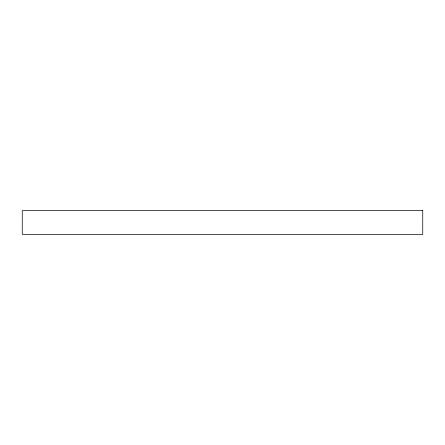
<?xml version="1.0" encoding="UTF-8"?>
<svg xmlns="http://www.w3.org/2000/svg" width="445" height="445" viewBox="0 0 445 445"><rect width="100%" height="100%" fill="white"/><g stroke="black" fill="none" stroke-linecap="round" stroke-linejoin="round"><path stroke-width="0.67" d="M422.739 210.652L22.261 210.652L22.25 234.348L422.739 234.348L422.75 210.652"/></g></svg>
